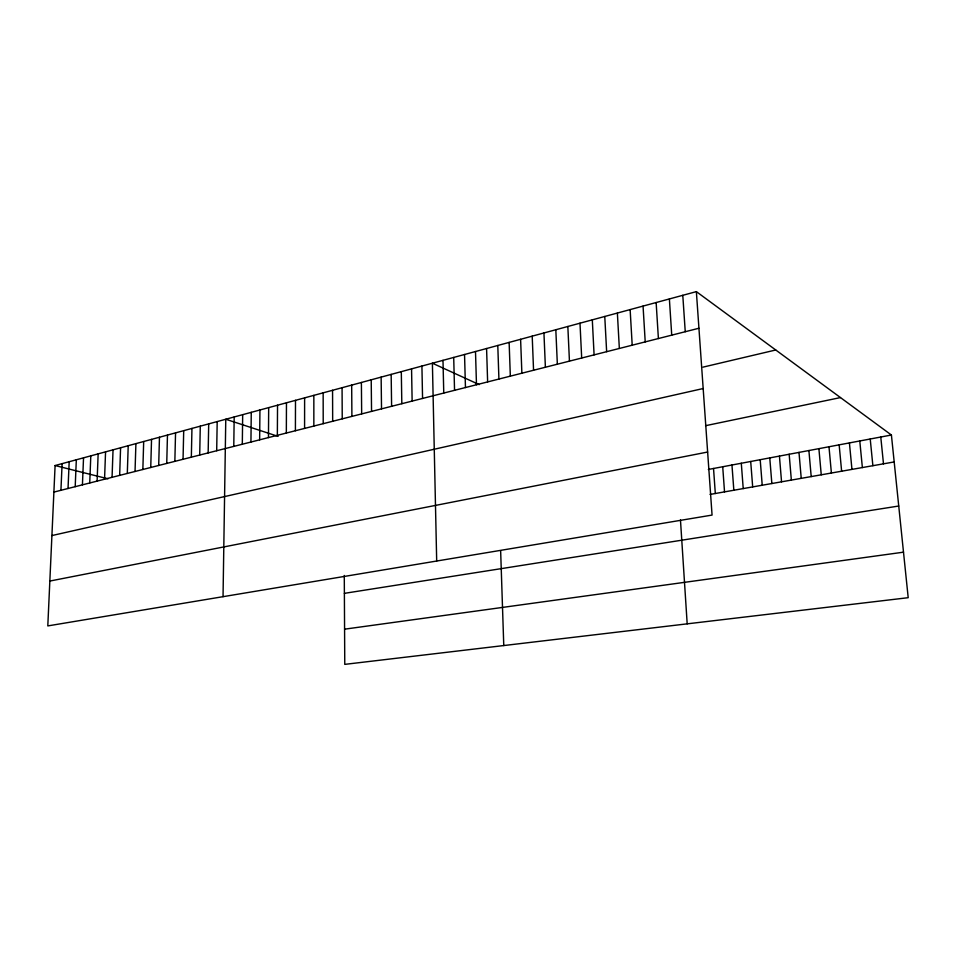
<?xml version="1.0" encoding="UTF-8"?>
<svg xmlns="http://www.w3.org/2000/svg" width="956" height="956" viewBox="0 0 956 956"><rect width="100%" height="100%" fill="white"/><g stroke="black" fill="none" stroke-linecap="round" stroke-linejoin="round"><path stroke-width="1.43" d="M304.582 428.408L304.617 397.863M295.404 430.738L295.5 400.337M286.334 433.044L286.465 402.787M277.348 435.327L277.539 405.213M268.457 437.585L268.684 407.615M259.65 439.82L259.936 409.993M250.938 442.042L251.261 412.335M242.31 444.229L242.681 414.665M233.778 446.392L234.184 416.971M223.035 596.675L225.771 419.254L278.1 436.378M216.689 450.73L217.191 421.584M208.157 452.905L208.695 423.878M199.708 455.056L200.282 426.161M183.05 459.274L183.707 430.654M191.343 457.171L191.953 428.419M174.852 461.366L175.546 432.877M166.738 463.421L167.467 435.064M158.696 465.464L159.461 437.239M150.737 467.484L151.538 439.39M135.035 471.475L135.907 443.62M142.85 469.492L143.687 441.517M127.303 473.435L128.212 445.711M119.655 475.383L120.587 447.778M112.067 477.307L113.035 449.822M97.106 481.107L98.145 453.861M104.551 479.219L105.554 451.853M89.733 482.983L90.796 455.857M82.431 484.835L83.531 457.828M68.031 488.492L69.179 461.724M75.201 486.676L76.325 459.788M60.933 490.297L62.104 463.636M55.101 465.536L47.8 625.917L712.065 515.081L696.362 291.628L55.101 465.536L107.992 478.801M53.895 492.089L698.932 328.243M702.971 367.14L775.746 349.992M51.911 535.563L703.174 388.53M705.54 425.695L840.479 397.577M49.843 581.057L707.631 452.033M708.324 469.456L891.41 435.016L908.2 597.691L344.769 664.372L344.28 575.44M710.081 494.431L894.195 461.939M344.375 593.353L898.736 506.023M344.578 629.179L903.504 552.174M479.219 384.611L432.399 363.208L436.689 561.029M696.362 291.628L891.41 435.016M880.775 437.023L883.487 463.827M870.223 439.007L872.876 465.692M859.779 440.967L862.372 467.556M849.418 442.915L851.951 469.384M839.153 444.851L841.627 471.212M828.983 446.763L831.397 473.017M818.898 448.651L821.252 474.809M808.895 450.539L811.202 476.578M798.989 452.403L801.236 478.335M789.166 454.243L791.353 480.079M779.427 456.084L781.554 481.812M769.771 457.9L771.851 483.521M760.199 459.693L762.219 485.218M750.699 461.485L752.683 486.903M741.294 463.254L743.218 488.576M731.961 465.01L733.838 490.237M722.712 466.743L724.529 491.874M713.535 468.476L715.315 493.499M682.787 295.308L685.249 331.72M669.379 298.941L671.733 335.15M680.469 519.968L687.185 623.85M656.139 302.538L658.397 338.544M643.053 306.087L645.216 341.89M630.135 309.589L632.203 345.2M617.373 313.042L619.345 348.462M604.766 316.472L606.642 351.689M592.302 319.842L594.094 354.879M579.993 323.188L581.69 358.022M567.84 326.486L569.441 361.141M555.818 329.736L557.348 364.212M543.94 332.963L545.386 367.247M532.205 336.142L533.556 370.247M520.602 339.296L521.88 373.222M509.13 342.403L510.337 376.15M497.789 345.475L498.913 379.054M500.645 550.752L503.764 645.563M486.58 348.522L487.632 381.922M475.502 351.521L476.482 384.754M464.544 354.497L465.453 387.55M453.706 357.436L454.542 390.323M442.987 360.34L443.763 393.059M421.919 366.052L422.564 398.449M411.558 368.861L412.132 401.09M401.305 371.645L401.819 403.719M391.159 374.394L391.613 406.3M381.133 377.118L381.528 408.869M371.215 379.807L371.549 411.403M361.392 382.472L361.667 413.912M351.677 385.101L351.904 416.398M342.069 387.706L342.236 418.848M332.557 390.287L332.676 421.273M323.152 392.844L323.212 423.675M313.843 395.366L313.843 426.053"/></g></svg>
